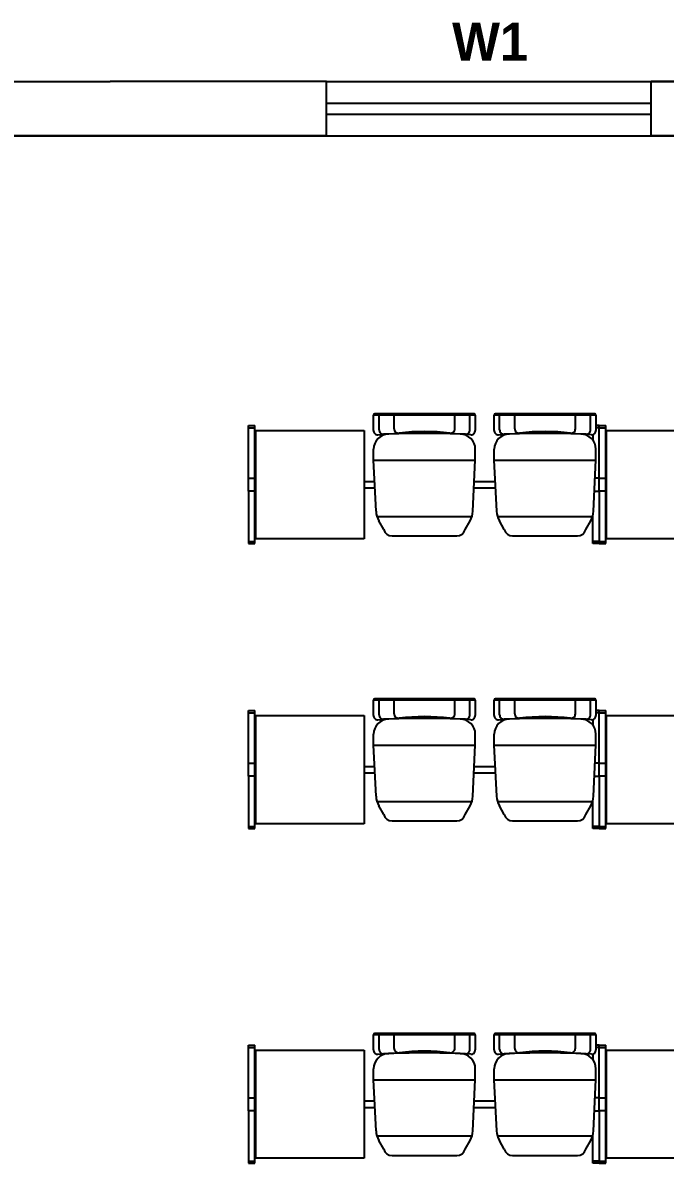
# Model space of a CAD drawing. Header units: inches. Extents: x 482566 to 494966, y -26460 to -22226.
# Drawn here: x 485217.8 to 485351.3, y -23417.2 to -23180.3 of the extents above; entities that cross this region are included whole.
import ezdxf

# ---------------------------------------------------------------- set-up
doc = ezdxf.new("R2010")
doc.units = ezdxf.units.IN
doc.header["$LTSCALE"] = 15
doc.header["$MEASUREMENT"] = 0
doc.layers.add('A-GLASS', color=4, linetype='Continuous')
doc.layers.add('I-WALL-FULL', color=5, linetype='Continuous')
doc.layers.add('I-ANNO-TEXT', color=7, linetype='Continuous', lineweight=18)
doc.styles.add('MICRO', font='')
doc.styles.get('MICRO').set_extended_font_data('MicrogrammaSSi', bold=True)

msp = doc.modelspace()

# ---------------------------------------------------------------- linework, layer by layer
for p, q in [((484833.15, -23192.47, 6.93), (485235.9, -23192.47, 6.93)), ((485280.9, -23192.47, 6.93), (485235.9, -23192.47, 6.93)), ((485348.4, -23192.47), (485852.04, -23192.47, 2.38)), ((485280.9, -23203.72, 6.93), (484833.15, -23203.72, 6.93)), ((485348.4, -23203.72, 6.93), (485852.04, -23203.72, 6.93))]:
    msp.add_line(p, q)
at = {"linetype": 'Continuous'}
for p, q in [((485290.67, -23264.95, 3.81), (485290.67, -23261.78, 3.81)), ((485291.8, -23264.84, 3.81), (485291.8, -23261.96, 3.81)), ((485294.95, -23264.62, 3.81), (485294.95, -23261.96, 3.81)), ((485307.55, -23264.62, 3.81), (485307.55, -23261.96, 3.81)), ((485310.7, -23264.84, 3.81), (485310.7, -23261.96, 3.81)), ((485311.82, -23261.78, 3.81), (485311.82, -23264.95, 3.81)), ((485315.75, -23264.95, 3.81), (485315.75, -23261.78, 3.81)), ((485316.87, -23264.84, 3.81), (485316.87, -23261.96, 3.81)), ((485320.02, -23264.62, 3.81), (485320.02, -23261.96, 3.81)), ((485332.62, -23264.62, 3.81), (485332.62, -23261.96, 3.81)), ((485335.77, -23264.84, 3.81), (485335.77, -23261.96, 3.81)), ((485336.9, -23261.78, 3.81), (485336.9, -23264.95, 3.81)), ((485291.59, -23265.85, 3.81), (485292.73, -23265.74, 3.81)), ((485310.9, -23265.85, 3.81), (485309.76, -23265.74, 3.81)), ((485316.67, -23265.85, 3.81), (485317.81, -23265.74, 3.81)), ((485335.98, -23265.85, 3.81), (485334.83, -23265.74, 3.81)), ((485290.67, -23271.12, 3.81), (485290.67, -23268.87, 3.81)), ((485311.82, -23271.12, 3.81), (485311.82, -23268.87, 3.81)), ((485315.75, -23271.12, 3.81), (485315.75, -23268.87, 3.81)), ((485336.9, -23271.12, 3.81), (485336.9, -23268.87, 3.81)), ((485290.67, -23271.12, 3.81), (485311.82, -23271.12, 3.81)), ((485291.18, -23281.75, 3.81), (485290.67, -23271.12, 3.81)), ((485311.31, -23281.75, 3.81), (485311.82, -23271.12, 3.81)), ((485315.75, -23271.12, 3.81), (485336.9, -23271.12, 3.81)), ((485316.26, -23281.75, 3.81), (485315.75, -23271.12, 3.81)), ((485336.39, -23281.75, 3.81), (485336.9, -23271.12, 3.81)), ((485291.36, -23282.82, 3.81), (485311.13, -23282.82, 3.81)), ((485292.77, -23285.56, 3.81), (485291.75, -23283.74, 3.81)), ((485309.72, -23285.56, 3.81), (485310.74, -23283.74, 3.81)), ((485316.44, -23282.82, 3.81), (485336.2, -23282.82, 3.81)), ((485317.85, -23285.56, 3.81), (485316.83, -23283.74, 3.81)), ((485334.79, -23285.56, 3.81), (485335.81, -23283.74, 3.81)), ((485294.51, -23286.87, 3.81), (485307.98, -23286.87, 3.81)), ((485319.58, -23286.87, 3.81), (485333.06, -23286.87, 3.81)), ((485290.67, -23324.17, 3.81), (485290.67, -23320.99, 3.81)), ((485291.8, -23324.06, 3.81), (485291.8, -23321.17, 3.81)), ((485294.95, -23323.84, 3.81), (485294.95, -23321.17, 3.81)), ((485307.55, -23323.84, 3.81), (485307.55, -23321.17, 3.81)), ((485310.7, -23324.06, 3.81), (485310.7, -23321.17, 3.81)), ((485311.82, -23320.99, 3.81), (485311.82, -23324.17, 3.81)), ((485315.75, -23324.17, 3.81), (485315.75, -23320.99, 3.81)), ((485316.87, -23324.06, 3.81), (485316.87, -23321.17, 3.81)), ((485320.02, -23323.84, 3.81), (485320.02, -23321.17, 3.81)), ((485332.62, -23323.84, 3.81), (485332.62, -23321.17, 3.81)), ((485335.77, -23324.06, 3.81), (485335.77, -23321.17, 3.81)), ((485336.9, -23320.99, 3.81), (485336.9, -23324.17, 3.81)), ((485291.59, -23325.07, 3.81), (485292.73, -23324.96, 3.81)), ((485310.9, -23325.07, 3.81), (485309.76, -23324.96, 3.81)), ((485316.67, -23325.07, 3.81), (485317.81, -23324.96, 3.81)), ((485335.98, -23325.07, 3.81), (485334.83, -23324.96, 3.81)), ((485290.67, -23330.33, 3.81), (485290.67, -23328.08, 3.81)), ((485311.82, -23330.33, 3.81), (485311.82, -23328.08, 3.81)), ((485315.75, -23330.33, 3.81), (485315.75, -23328.08, 3.81)), ((485336.9, -23330.33, 3.81), (485336.9, -23328.08, 3.81)), ((485290.67, -23330.33, 3.81), (485311.82, -23330.33, 3.81)), ((485291.18, -23340.97, 3.81), (485290.67, -23330.33, 3.81)), ((485311.31, -23340.97, 3.81), (485311.82, -23330.33, 3.81)), ((485315.75, -23330.33, 3.81), (485336.9, -23330.33, 3.81)), ((485316.26, -23340.97, 3.81), (485315.75, -23330.33, 3.81)), ((485336.39, -23340.97, 3.81), (485336.9, -23330.33, 3.81)), ((485291.36, -23342.03, 3.81), (485311.13, -23342.03, 3.81)), ((485292.77, -23344.77, 3.81), (485291.75, -23342.96, 3.81)), ((485309.72, -23344.77, 3.81), (485310.74, -23342.96, 3.81)), ((485316.44, -23342.03, 3.81), (485336.2, -23342.03, 3.81)), ((485317.85, -23344.77, 3.81), (485316.83, -23342.96, 3.81)), ((485334.79, -23344.77, 3.81), (485335.81, -23342.96, 3.81)), ((485294.51, -23346.08, 3.81), (485307.98, -23346.08, 3.81)), ((485319.58, -23346.08, 3.81), (485333.06, -23346.08, 3.81)), ((485290.67, -23393.68, 3.81), (485290.67, -23390.51, 3.81)), ((485311.82, -23390.51, 3.81), (485311.82, -23393.68, 3.81)), ((485315.75, -23393.68, 3.81), (485315.75, -23390.51, 3.81)), ((485336.9, -23390.51, 3.81), (485336.9, -23393.68, 3.81)), ((485291.8, -23393.58, 3.81), (485291.8, -23390.69, 3.81)), ((485294.95, -23393.35, 3.81), (485294.95, -23390.69, 3.81)), ((485307.55, -23393.35, 3.81), (485307.55, -23390.69, 3.81)), ((485310.7, -23393.58, 3.81), (485310.7, -23390.69, 3.81)), ((485316.87, -23393.58, 3.81), (485316.87, -23390.69, 3.81)), ((485320.02, -23393.35, 3.81), (485320.02, -23390.69, 3.81)), ((485332.62, -23393.35, 3.81), (485332.62, -23390.69, 3.81)), ((485335.77, -23393.58, 3.81), (485335.77, -23390.69, 3.81)), ((485291.59, -23394.58, 3.81), (485292.73, -23394.47, 3.81)), ((485310.9, -23394.58, 3.81), (485309.76, -23394.47, 3.81)), ((485316.67, -23394.58, 3.81), (485317.81, -23394.47, 3.81)), ((485335.98, -23394.58, 3.81), (485334.83, -23394.47, 3.81)), ((485290.67, -23399.85, 3.81), (485290.67, -23397.6, 3.81)), ((485311.82, -23399.85, 3.81), (485311.82, -23397.6, 3.81)), ((485315.75, -23399.85, 3.81), (485315.75, -23397.6, 3.81)), ((485336.9, -23399.85, 3.81), (485336.9, -23397.6, 3.81)), ((485290.67, -23399.85, 3.81), (485311.82, -23399.85, 3.81)), ((485291.18, -23410.48, 3.81), (485290.67, -23399.85, 3.81)), ((485311.31, -23410.48, 3.81), (485311.82, -23399.85, 3.81)), ((485315.75, -23399.85, 3.81), (485336.9, -23399.85, 3.81)), ((485316.26, -23410.48, 3.81), (485315.75, -23399.85, 3.81)), ((485336.39, -23410.48, 3.81), (485336.9, -23399.85, 3.81)), ((485291.36, -23411.55, 3.81), (485311.13, -23411.55, 3.81)), ((485316.44, -23411.55, 3.81), (485336.2, -23411.55, 3.81)), ((485292.77, -23414.29, 3.81), (485291.75, -23412.47, 3.81)), ((485309.72, -23414.29, 3.81), (485310.74, -23412.47, 3.81)), ((485317.85, -23414.29, 3.81), (485316.83, -23412.47, 3.81)), ((485334.79, -23414.29, 3.81), (485335.81, -23412.47, 3.81)), ((485294.51, -23415.6, 3.81), (485307.98, -23415.6, 3.81)), ((485319.58, -23415.6, 3.81), (485333.06, -23415.6, 3.81))]:
    msp.add_line(p, q, dxfattribs=at)
at = {"color": 7, "linetype": 'Continuous'}
for p, q in [((485311.55, -23261.51, 3.81), (485290.94, -23261.51, 3.81)), ((485336.63, -23261.51, 3.81), (485316.02, -23261.51, 3.81)), ((485264.67, -23274.86, 3.81), (485266.22, -23274.86, 3.81)), ((485264.67, -23277.56, 3.81), (485264.67, -23274.86, 3.81)), ((485288.65, -23276.89, 3.81), (485290.95, -23276.89, 3.81)), ((485288.72, -23275.54, 3.81), (485290.88, -23275.54, 3.81)), ((485311.54, -23276.89, 3.81), (485316.02, -23276.89, 3.81)), ((485311.61, -23275.54, 3.81), (485315.96, -23275.54, 3.81)), ((485337.57, -23274.86, 3.81), (485336.72, -23274.86, 3.81)), ((485337.57, -23277.56, 3.81), (485337.57, -23274.86, 3.81)), ((485337.57, -23274.86, 3.81), (485339.12, -23274.86, 3.81)), ((485337.57, -23277.56, 3.81), (485337.57, -23274.86, 3.81)), ((485266.22, -23277.56, 3.81), (485264.67, -23277.56, 3.81)), ((485336.59, -23277.56, 3.81), (485337.57, -23277.56, 3.81)), ((485339.12, -23277.56, 3.81), (485337.57, -23277.56, 3.81)), ((485311.55, -23320.72, 3.81), (485290.94, -23320.72, 3.81)), ((485336.63, -23320.72, 3.81), (485316.02, -23320.72, 3.81)), ((485264.67, -23334.08, 3.81), (485266.22, -23334.08, 3.81)), ((485264.67, -23336.78, 3.81), (485264.67, -23334.08, 3.81)), ((485288.65, -23336.1, 3.81), (485290.95, -23336.1, 3.81)), ((485288.72, -23334.75, 3.81), (485290.88, -23334.75, 3.81)), ((485311.54, -23336.1, 3.81), (485316.02, -23336.1, 3.81)), ((485311.61, -23334.75, 3.81), (485315.96, -23334.75, 3.81)), ((485337.57, -23334.08, 3.81), (485336.72, -23334.08, 3.81)), ((485337.57, -23336.78, 3.81), (485337.57, -23334.08, 3.81)), ((485337.57, -23334.08, 3.81), (485339.12, -23334.08, 3.81)), ((485337.57, -23336.78, 3.81), (485337.57, -23334.08, 3.81)), ((485266.22, -23336.78, 3.81), (485264.67, -23336.78, 3.81)), ((485336.59, -23336.78, 3.81), (485337.57, -23336.78, 3.81)), ((485339.12, -23336.78, 3.81), (485337.57, -23336.78, 3.81)), ((485311.55, -23390.24, 3.81), (485290.94, -23390.24, 3.81)), ((485336.63, -23390.24, 3.81), (485316.02, -23390.24, 3.81)), ((485264.67, -23403.59, 3.81), (485266.22, -23403.59, 3.81)), ((485264.67, -23406.29, 3.81), (485264.67, -23403.59, 3.81)), ((485288.72, -23404.27, 3.81), (485290.88, -23404.27, 3.81)), ((485311.61, -23404.27, 3.81), (485315.96, -23404.27, 3.81)), ((485337.57, -23403.59, 3.81), (485336.72, -23403.59, 3.81)), ((485337.57, -23406.29, 3.81), (485337.57, -23403.59, 3.81)), ((485337.57, -23403.59, 3.81), (485339.12, -23403.59, 3.81)), ((485337.57, -23406.29, 3.81), (485337.57, -23403.59, 3.81)), ((485266.22, -23406.29, 3.81), (485264.67, -23406.29, 3.81)), ((485288.65, -23405.62, 3.81), (485290.95, -23405.62, 3.81)), ((485311.54, -23405.62, 3.81), (485316.02, -23405.62, 3.81)), ((485336.59, -23406.29, 3.81), (485337.57, -23406.29, 3.81)), ((485339.12, -23406.29, 3.81), (485337.57, -23406.29, 3.81))]:
    msp.add_line(p, q, dxfattribs=at)
at = {"color": 7}
for p, q in [((485264.67, -23274.86, 3.81), (485264.67, -23263.96, 3.81)), ((485264.67, -23263.96, 3.81), (485266.02, -23263.96, 3.81)), ((485264.67, -23264.41, 3.81), (485266.02, -23264.41, 3.81)), ((485266.02, -23288.47, 3.81), (485266.02, -23263.96, 3.81)), ((485337.57, -23263.96, 3.81), (485336.9, -23263.96, 3.81)), ((485337.57, -23264.41, 3.81), (485336.9, -23264.41, 3.81)), ((485337.57, -23274.86, 3.81), (485337.57, -23263.96, 3.81)), ((485337.57, -23274.86, 3.81), (485337.57, -23263.96, 3.81)), ((485337.57, -23263.96, 3.81), (485338.92, -23263.96, 3.81)), ((485337.57, -23264.41, 3.81), (485338.92, -23264.41, 3.81)), ((485338.92, -23288.47, 3.81), (485338.92, -23263.96, 3.81)), ((485336.22, -23265.82, 3.81), (485336.22, -23266.92, 3.81)), ((485264.67, -23277.56, 3.81), (485264.67, -23288.47, 3.81)), ((485337.57, -23277.56, 3.81), (485337.57, -23288.47, 3.81)), ((485337.57, -23277.56, 3.81), (485337.57, -23288.47, 3.81)), ((485336.22, -23288.47, 3.81), (485336.22, -23282.76, 3.81)), ((485264.67, -23288.02, 3.81), (485266.02, -23288.02, 3.81)), ((485264.67, -23288.47, 3.81), (485266.02, -23288.47, 3.81)), ((485337.57, -23288.02, 3.81), (485336.22, -23288.02, 3.81)), ((485337.57, -23288.47, 3.81), (485336.22, -23288.47, 3.81)), ((485337.57, -23288.02, 3.81), (485338.92, -23288.02, 3.81)), ((485337.57, -23288.47, 3.81), (485338.92, -23288.47, 3.81)), ((485264.67, -23334.08, 3.81), (485264.67, -23323.17, 3.81)), ((485264.67, -23323.17, 3.81), (485266.02, -23323.17, 3.81)), ((485264.67, -23323.62, 3.81), (485266.02, -23323.62, 3.81)), ((485266.02, -23347.69, 3.81), (485266.02, -23323.17, 3.81)), ((485337.57, -23323.17, 3.81), (485336.9, -23323.17, 3.81)), ((485337.57, -23323.62, 3.81), (485336.9, -23323.62, 3.81)), ((485337.57, -23334.08, 3.81), (485337.57, -23323.17, 3.81)), ((485337.57, -23334.08, 3.81), (485337.57, -23323.17, 3.81)), ((485337.57, -23323.17, 3.81), (485338.92, -23323.17, 3.81)), ((485337.57, -23323.62, 3.81), (485338.92, -23323.62, 3.81)), ((485338.92, -23347.69, 3.81), (485338.92, -23323.17, 3.81)), ((485336.22, -23325.04, 3.81), (485336.22, -23326.13, 3.81)), ((485264.67, -23336.78, 3.81), (485264.67, -23347.69, 3.81)), ((485337.57, -23336.78, 3.81), (485337.57, -23347.69, 3.81)), ((485337.57, -23336.78, 3.81), (485337.57, -23347.69, 3.81)), ((485336.22, -23347.69, 3.81), (485336.22, -23341.97, 3.81)), ((485264.67, -23347.24, 3.81), (485266.02, -23347.24, 3.81)), ((485264.67, -23347.69, 3.81), (485266.02, -23347.69, 3.81)), ((485337.57, -23347.24, 3.81), (485336.22, -23347.24, 3.81)), ((485337.57, -23347.69, 3.81), (485336.22, -23347.69, 3.81)), ((485337.57, -23347.24, 3.81), (485338.92, -23347.24, 3.81)), ((485337.57, -23347.69, 3.81), (485338.92, -23347.69, 3.81)), ((485264.67, -23403.59, 3.81), (485264.67, -23392.69, 3.81)), ((485264.67, -23392.69, 3.81), (485266.02, -23392.69, 3.81)), ((485266.02, -23417.2, 3.81), (485266.02, -23392.69, 3.81)), ((485337.57, -23392.69, 3.81), (485336.9, -23392.69, 3.81)), ((485337.57, -23403.59, 3.81), (485337.57, -23392.69, 3.81)), ((485337.57, -23403.59, 3.81), (485337.57, -23392.69, 3.81)), ((485337.57, -23392.69, 3.81), (485338.92, -23392.69, 3.81)), ((485338.92, -23417.2, 3.81), (485338.92, -23392.69, 3.81)), ((485264.67, -23393.14, 3.81), (485266.02, -23393.14, 3.81)), ((485336.22, -23394.55, 3.81), (485336.22, -23395.65, 3.81)), ((485337.57, -23393.14, 3.81), (485336.9, -23393.14, 3.81)), ((485337.57, -23393.14, 3.81), (485338.92, -23393.14, 3.81)), ((485264.67, -23406.29, 3.81), (485264.67, -23417.2, 3.81)), ((485337.57, -23406.29, 3.81), (485337.57, -23417.2, 3.81)), ((485337.57, -23406.29, 3.81), (485337.57, -23417.2, 3.81)), ((485336.22, -23417.2, 3.81), (485336.22, -23411.49, 3.81)), ((485264.67, -23416.75, 3.81), (485266.02, -23416.75, 3.81)), ((485264.67, -23417.2, 3.81), (485266.02, -23417.2, 3.81)), ((485337.57, -23416.75, 3.81), (485336.22, -23416.75, 3.81)), ((485337.57, -23417.2, 3.81), (485336.22, -23417.2, 3.81)), ((485337.57, -23416.75, 3.81), (485338.92, -23416.75, 3.81)), ((485337.57, -23417.2, 3.81), (485338.92, -23417.2, 3.81))]:
    msp.add_line(p, q, dxfattribs=at)
at = {"color": 0, "linetype": 'Continuous'}
for p, q in [((485266.22, -23264.96, 3.81), (485288.72, -23264.96, 3.81)), ((485266.22, -23287.46, 3.81), (485266.22, -23264.96, 3.81)), ((485288.72, -23264.96, 3.81), (485288.72, -23287.46, 3.81)), ((485339.12, -23264.96, 3.81), (485361.62, -23264.96, 3.81)), ((485339.12, -23287.46, 3.81), (485339.12, -23264.96, 3.81)), ((485288.72, -23287.46, 3.81), (485266.22, -23287.46, 3.81)), ((485361.62, -23287.46, 3.81), (485339.12, -23287.46, 3.81)), ((485266.22, -23324.18, 3.81), (485288.72, -23324.18, 3.81)), ((485266.22, -23346.68, 3.81), (485266.22, -23324.18, 3.81)), ((485288.72, -23324.18, 3.81), (485288.72, -23346.68, 3.81)), ((485339.12, -23324.18, 3.81), (485361.62, -23324.18, 3.81)), ((485339.12, -23346.68, 3.81), (485339.12, -23324.18, 3.81)), ((485288.72, -23346.68, 3.81), (485266.22, -23346.68, 3.81)), ((485361.62, -23346.68, 3.81), (485339.12, -23346.68, 3.81)), ((485266.22, -23393.69, 3.81), (485288.72, -23393.69, 3.81)), ((485266.22, -23416.19, 3.81), (485266.22, -23393.69, 3.81)), ((485288.72, -23393.69, 3.81), (485288.72, -23416.19, 3.81)), ((485339.12, -23393.69, 3.81), (485361.62, -23393.69, 3.81)), ((485339.12, -23416.19, 3.81), (485339.12, -23393.69, 3.81)), ((485288.72, -23416.19, 3.81), (485266.22, -23416.19, 3.81)), ((485361.62, -23416.19, 3.81), (485339.12, -23416.19, 3.81))]:
    msp.add_line(p, q, dxfattribs=at)
at = {"color": 7, "linetype": 'Continuous', "const_width": 0.45, "elevation": 3.81}
for points in [[(485311.82, -23261.73), (485290.67, -23261.73)], [(485336.9, -23261.73), (485315.75, -23261.73)], [(485311.82, -23320.95), (485290.67, -23320.95)], [(485336.9, -23320.95), (485315.75, -23320.95)], [(485311.82, -23390.47), (485290.67, -23390.47)], [(485336.9, -23390.47), (485315.75, -23390.47)]]:
    msp.add_lwpolyline(points, dxfattribs=at)
at = {"linetype": 'Continuous'}
for centre, radius, start, end in [((485290.94, -23261.78, 3.81), 0.27, 90, 180), ((485311.55, -23261.78, 3.81), 0.27, 0, 90), ((485316.02, -23261.78, 3.81), 0.27, 90, 180), ((485336.63, -23261.78, 3.81), 0.27, 0, 90), ((485291.57, -23264.95, 3.81), 0.9, 180, 271.3354), ((485292.7, -23264.84, 3.81), 0.9, 180, 272.4844), ((485295.85, -23264.62, 3.81), 0.9, 180, 276.8576), ((485306.65, -23264.62, 3.81), 0.9, 263.1424, 0), ((485309.8, -23264.84, 3.81), 0.9, 267.5156, 0), ((485310.92, -23264.95, 3.81), 0.9, 268.6646, 0), ((485316.65, -23264.95, 3.81), 0.9, 180, 271.3354), ((485317.77, -23264.84, 3.81), 0.9, 180, 272.4844), ((485320.92, -23264.62, 3.81), 0.9, 180, 276.8576), ((485331.72, -23264.62, 3.81), 0.9, 263.1424, 0), ((485334.87, -23264.84, 3.81), 0.9, 267.5156, 0), ((485336, -23264.95, 3.81), 0.9, 268.6646, 0), ((485293.82, -23268.87, 3.81), 3.15, 90, 180), ((485301.25, -23461.9, 3.81), 196.34, 87.5156, 92.4844), ((485301.25, -23309.52, 3.81), 44.32, 83.1424, 96.8576), ((485308.67, -23268.87, 3.81), 3.15, 0, 90), ((485318.9, -23268.87, 3.81), 3.15, 90, 180), ((485326.32, -23461.9, 3.81), 196.34, 87.5156, 92.4844), ((485326.32, -23309.52, 3.81), 44.32, 83.1424, 96.8576), ((485333.75, -23268.87, 3.81), 3.15, 0, 90), ((485295.68, -23281.54, 3.81), 4.5, 182.7525, 209.356), ((485306.81, -23281.54, 3.81), 4.5, 330.644, 357.2475), ((485320.75, -23281.54, 3.81), 4.5, 182.7525, 209.356), ((485331.89, -23281.54, 3.81), 4.5, 330.644, 357.2475), ((485294.51, -23285.07, 3.81), 1.8, 195.8192, 270), ((485307.98, -23285.07, 3.81), 1.8, 270, 344.1808), ((485319.58, -23285.07, 3.81), 1.8, 195.8192, 270), ((485333.06, -23285.07, 3.81), 1.8, 270, 344.1808), ((485290.94, -23320.99, 3.81), 0.27, 90, 180), ((485311.55, -23320.99, 3.81), 0.27, 0, 90), ((485316.02, -23320.99, 3.81), 0.27, 90, 180), ((485336.63, -23320.99, 3.81), 0.27, 0, 90), ((485291.57, -23324.17, 3.81), 0.9, 180, 271.3354), ((485292.7, -23324.06, 3.81), 0.9, 180, 272.4844), ((485295.85, -23323.84, 3.81), 0.9, 180, 276.8576), ((485306.65, -23323.84, 3.81), 0.9, 263.1424, 0), ((485309.8, -23324.06, 3.81), 0.9, 267.5156, 0), ((485310.92, -23324.17, 3.81), 0.9, 268.6646, 0), ((485316.65, -23324.17, 3.81), 0.9, 180, 271.3354), ((485317.77, -23324.06, 3.81), 0.9, 180, 272.4844), ((485320.92, -23323.84, 3.81), 0.9, 180, 276.8576), ((485331.72, -23323.84, 3.81), 0.9, 263.1424, 0), ((485334.87, -23324.06, 3.81), 0.9, 267.5156, 0), ((485336, -23324.17, 3.81), 0.9, 268.6646, 0), ((485293.82, -23328.08, 3.81), 3.15, 90, 180), ((485301.25, -23521.12, 3.81), 196.34, 87.5156, 92.4844), ((485301.25, -23368.74, 3.81), 44.32, 83.1424, 96.8576), ((485308.67, -23328.08, 3.81), 3.15, 0, 90), ((485318.9, -23328.08, 3.81), 3.15, 90, 180), ((485326.32, -23521.12, 3.81), 196.34, 87.5156, 92.4844), ((485326.32, -23368.74, 3.81), 44.32, 83.1424, 96.8576), ((485333.75, -23328.08, 3.81), 3.15, 0, 90), ((485295.68, -23340.75, 3.81), 4.5, 182.7525, 209.356), ((485306.81, -23340.75, 3.81), 4.5, 330.644, 357.2475), ((485320.75, -23340.75, 3.81), 4.5, 182.7525, 209.356), ((485331.89, -23340.75, 3.81), 4.5, 330.644, 357.2475), ((485294.51, -23344.28, 3.81), 1.8, 195.8192, 270), ((485307.98, -23344.28, 3.81), 1.8, 270, 344.1808), ((485319.58, -23344.28, 3.81), 1.8, 195.8192, 270), ((485333.06, -23344.28, 3.81), 1.8, 270, 344.1808), ((485290.94, -23390.51, 3.81), 0.27, 90, 180), ((485311.55, -23390.51, 3.81), 0.27, 0, 90), ((485316.02, -23390.51, 3.81), 0.27, 90, 180), ((485336.63, -23390.51, 3.81), 0.27, 0, 90), ((485291.57, -23393.68, 3.81), 0.9, 180, 271.3354), ((485293.82, -23397.6, 3.81), 3.15, 90, 180), ((485292.7, -23393.58, 3.81), 0.9, 180, 272.4844), ((485301.25, -23590.63, 3.81), 196.34, 87.5156, 92.4844), ((485295.85, -23393.35, 3.81), 0.9, 180, 276.8576), ((485301.25, -23438.26, 3.81), 44.32, 83.1424, 96.8576), ((485306.65, -23393.35, 3.81), 0.9, 263.1424, 0), ((485308.67, -23397.6, 3.81), 3.15, 0, 90), ((485309.8, -23393.58, 3.81), 0.9, 267.5156, 0), ((485310.92, -23393.68, 3.81), 0.9, 268.6646, 0), ((485316.65, -23393.68, 3.81), 0.9, 180, 271.3354), ((485318.9, -23397.6, 3.81), 3.15, 90, 180), ((485317.77, -23393.58, 3.81), 0.9, 180, 272.4844), ((485326.32, -23590.63, 3.81), 196.34, 87.5156, 92.4844), ((485320.92, -23393.35, 3.81), 0.9, 180, 276.8576), ((485326.32, -23438.26, 3.81), 44.32, 83.1424, 96.8576), ((485331.72, -23393.35, 3.81), 0.9, 263.1424, 0), ((485333.75, -23397.6, 3.81), 3.15, 0, 90), ((485334.87, -23393.58, 3.81), 0.9, 267.5156, 0), ((485336, -23393.68, 3.81), 0.9, 268.6646, 0), ((485295.68, -23410.27, 3.81), 4.5, 182.7525, 209.356), ((485306.81, -23410.27, 3.81), 4.5, 330.644, 357.2475), ((485320.75, -23410.27, 3.81), 4.5, 182.7525, 209.356), ((485331.89, -23410.27, 3.81), 4.5, 330.644, 357.2475), ((485294.51, -23413.8, 3.81), 1.8, 195.8192, 270), ((485307.98, -23413.8, 3.81), 1.8, 270, 344.1808), ((485319.58, -23413.8, 3.81), 1.8, 195.8192, 270), ((485333.06, -23413.8, 3.81), 1.8, 270, 344.1808)]:
    msp.add_arc(centre, radius, start, end, dxfattribs=at)
at = {"layer": 'A-GLASS'}
for p, q in [((485280.9, -23192.47, 6.93), (485348.4, -23192.47, 6.93)), ((485280.9, -23196.97, 6.93), (485348.4, -23196.97, 6.93)), ((485280.9, -23199.22, 6.93), (485348.4, -23199.22, 6.93)), ((485280.9, -23203.72, 6.93), (485348.4, -23203.72, 6.93))]:
    msp.add_line(p, q, dxfattribs=at)
at = {"layer": 'I-WALL-FULL'}
for p, q in [((485280.9, -23192.47, 6.93), (485235.9, -23192.47, 6.93)), ((485280.9, -23203.72, 6.93), (485280.9, -23192.47, 6.93)), ((485472.89, -23192.47, 6.93), (485348.4, -23192.47, 6.93)), ((485348.4, -23203.72, 6.93), (485348.4, -23192.47, 6.93)), ((484878.15, -23203.72, 6.93), (485280.9, -23203.72, 6.93)), ((485855.9, -23203.72, 6.93), (485348.4, -23203.72, 6.93))]:
    msp.add_line(p, q, dxfattribs=at)

# ---------------------------------------------------------------- texts
at = {"layer": 'I-ANNO-TEXT', "insert": (485307, -23180.26, 6.93), "char_height": 7.875, "attachment_point": 1, "style": 'MICRO'}
msp.add_mtext_dynamic_manual_height_columns('{\\fBahnschrift Light|b1|i0|c0|p34;W1}', width=7.4099, gutter_width=1.5, heights=[0], dxfattribs=at)

doc.saveas('drawing.dxf')
